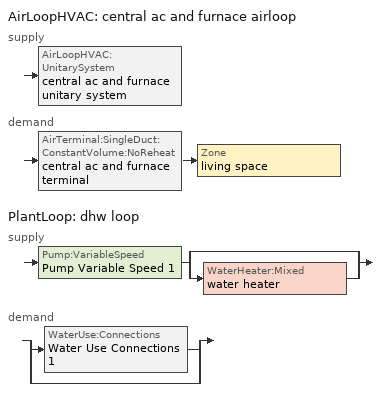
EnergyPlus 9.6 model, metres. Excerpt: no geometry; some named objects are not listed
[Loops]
AirLoopHVAC 'central ac and furnace airloop'
 supply: AirLoopHVAC:UnitarySystem 'central ac and furnace unitary system'
 demand: AirTerminal:SingleDuct:ConstantVolume:NoReheat 'central ac and furnace terminal' > Zone 'living space'
PlantLoop 'dhw loop'
 supply: Pump:VariableSpeed 'Pump Variable Speed 1' > split
  | bypass
  | WaterHeater:Mixed 'water heater'
 demand: split
  | WaterUse:Connections 'Water Use Connections 1'
  | bypass
[ZoneControl:Thermostat]
living space Thermostat: Zone or ZoneList=living space; Control Type Schedule=living space Thermostat Schedule; Control 1=living space temperature setpoint; Temperature Difference Between Cutout And Setpoint {deltaC}=0
[ThermostatSetpoint:DualSetpoint]
living space temperature setpoint: Heating Setpoint Temperature Schedule=heating setpoint; Cooling Setpoint Temperature Schedule=cooling setpoint
[AirTerminal:SingleDuct:ConstantVolume:NoReheat]
central ac and furnace terminal: Availability Schedule=Always On Discrete; Maximum Air Flow Rate {m3/s}=0.353489
[Zone equipment]
living space: central ac and furnace terminal
[AirLoopHVAC]
central ac and furnace airloop: Design Supply Air Flow Rate {m3/s}=0.353489; Design Return Air Flow Fraction of Supply Air Flow=1
[Sizing:System]
central ac and furnace airloop: Type of Load to Size On=Sensible; Design Outdoor Air Flow Rate {m3/s}=Autosize; Central Heating Maximum System Air Flow Ratio=0.3; Preheat Design Temperature {C}=7; Preheat Design Humidity Ratio {kgWater/kgDryAir}=0.008; Precool Design Temperature {C}=12.8; Precool Design Humidity Ratio {kgWater/kgDryAir}=0.008; Central Cooling Design Supply Air Temperature {C}=12.8; Central Heating Design Supply Air Temperature {C}=16.7; Type of Zone Sum to Use=NonCoincident; 100% Outdoor Air in Cooling=Yes; 100% Outdoor Air in Heating=Yes; Central Cooling Design Supply Air Humidity Ratio {kgWater/kgDryAir}=0.0085; Central Heating Design Supply Air Humidity Ratio {kgWater/kgDryAir}=0.008; Cooling Supply Air Flow Rate Method=DesignDay; Cooling Supply Air Flow Rate {m3/s}=0; Cooling Supply Air Flow Rate Per Floor Area {m3/s-m2}=0.00996765; Cooling Fraction of Autosized Cooling Supply Air Flow Rate=1; Cooling Supply Air Flow Rate Per Unit Cooling Capacity {m3/s-W}=3.94755e-05; Heating Supply Air Flow Rate Method=DesignDay; Heating Supply Air Flow Rate {m3/s}=0; Heating Supply Air Flow Rate Per Floor Area {m3/s-m2}=0.00996765; Heating Fraction of Autosized Heating Supply Air Flow Rate=1; Heating Fraction of Autosized Cooling Supply Air Flow Rate=1; Heating Supply Air Flow Rate Per Unit Heating Capacity {m3/s-W}=3.15882e-05; System Outdoor Air Method=ZoneSum; Zone Maximum Outdoor Air Fraction=1; Cooling Design Capacity Method=CoolingDesignCapacity; Cooling Design Capacity {W}=Autosize; Cooling Design Capacity Per Floor Area {W/m2}=234.7; Fraction of Autosized Cooling Design Capacity=1; Heating Design Capacity Method=HeatingDesignCapacity; Heating Design Capacity {W}=Autosize; Heating Design Capacity Per Floor Area {W/m2}=157; Fraction of Autosized Heating Design Capacity=1; Central Cooling Capacity Control Method=OnOff; Occupant Diversity=Autosize
[AvailabilityManager:Scheduled]
central ac and furnace airloop Availability Manager: Schedule=Always On Discrete
[AirLoopHVAC:UnitarySystem]
central ac and furnace unitary system: Control Type=Load; Controlling Zone or Thermostat Location=living space; Dehumidification Control Type=None; Availability Schedule=Always On Discrete; Supply Fan=central ac and furnace supply fan; Fan Placement=BlowThrough; Supply Air Fan Operating Mode Schedule=Always Off Discrete; Heating Coil=central ac and furnace htg coil; DX Heating Coil Sizing Ratio=1; Cooling Coil=central ac and furnace clg coil; Use DOAS DX Cooling Coil=No; Minimum Supply Air Temperature {C}=2; Latent Load Control=SensibleOnlyLoadControl; Cooling Supply Air Flow Rate Method=SupplyAirFlowRate; Cooling Supply Air Flow Rate {m3/s}=0.353489; Heating Supply Air Flow Rate Method=SupplyAirFlowRate; Heating Supply Air Flow Rate {m3/s}=0.329891; No Load Supply Air Flow Rate {m3/s}=0; Maximum Supply Air Temperature {C}=48.8889; Maximum Outdoor Dry-Bulb Temperature for Supplemental Heater Operation {C}=21; Maximum Cycling Rate {cycles/hr}=2.5; Heat Pump Time Constant {s}=60; Fraction of On-Cycle Power Use=0.01; Heat Pump Fan Delay Time {s}=60; Ancillary On-Cycle Electric Power {W}=0; Ancillary Off-Cycle Electric Power {W}=0
[Fan:SystemModel]
central ac and furnace supply fan: Availability Schedule=Always On Discrete; Design Maximum Air Flow Rate {m3/s}=0.353489; Speed Control Method=Discrete; Electric Power Minimum Flow Rate Fraction=0.2; Design Pressure Rise {Pa}=500; Motor Efficiency=1; Motor In Air Stream Fraction=1; Design Electric Power Consumption {W}=Autosize; Design Power Sizing Method=PowerPerFlow; Electric Power Per Unit Flow Rate {W/(m3/s)}=1228.95; Electric Power Per Unit Flow Rate Per Unit Pressure {W/((m3/s)-Pa)}=1.66667; Fan Total Efficiency=0.7; Motor Loss Radiative Fraction=0; Number of Speeds=2; Speed Flow Fraction 1=0.93324; Speed Electric Power Fraction 1=0.93324; Speed Flow Fraction 2=1; Speed Electric Power Fraction 2=1
[Coil:Heating:Fuel]
central ac and furnace htg coil: Availability Schedule=Always On Discrete; Fuel Type=NaturalGas; Burner Efficiency=0.92; Nominal Capacity {W}=12377; Parasitic Electric Load {W}=0; Parasitic Fuel Load {W}=0
[Coil:Cooling:DX:SingleSpeed]
central ac and furnace clg coil: Availability Schedule=Always On Discrete; Gross Rated Total Cooling Capacity {W}=7033.71; Gross Rated Sensible Heat Ratio=0.740612; Gross Rated Cooling COP {W/W}=4.03878; Rated Air Flow Rate {m3/s}=0.372083; Rated Evaporator Fan Power Per Volume Flow Rate {W/(m3/s)}=773.3; Total Cooling Capacity Function of Temperature Curve=Cool-CAP-fT1; Total Cooling Capacity Function of Flow Fraction Curve=Cool-CAP-fFF1; Energy Input Ratio Function of Temperature Curve=Cool-EIR-fT1; Energy Input Ratio Function of Flow Fraction Curve=Cool-EIR-fFF1; Part Load Fraction Correlation Curve=Cool-PLF-fPLR1; Minimum Outdoor Dry-Bulb Temperature for Compressor Operation {C}=-25; Nominal Time for Condensate Removal to Begin {s}=1000; Ratio of Initial Moisture Evaporation Rate and Steady State Latent Capacity=1.5; Maximum Cycling Rate {cycles/hr}=3; Latent Capacity Time Constant {s}=45; Condenser Type=AirCooled; Evaporative Condenser Effectiveness=0; Evaporative Condenser Air Flow Rate {m3/s}=Autosize; Evaporative Condenser Pump Rated Power Consumption {W}=Autosize; Crankcase Heater Capacity {W}=50; Maximum Outdoor Dry-Bulb Temperature for Crankcase Heater Operation {C}=10; Basin Heater Capacity {W/K}=0; Basin Heater Setpoint Temperature {C}=10
[PlantLoop]
dhw loop: Fluid Type=Water; Plant Equipment Operation Scheme=dhw loop Operation Schemes; Maximum Loop Temperature {C}=100; Minimum Loop Temperature {C}=0; Maximum Loop Flow Rate {m3/s}=0.01; Minimum Loop Flow Rate {m3/s}=0; Plant Loop Volume {m3}=0.003; Load Distribution Scheme=Optimal; Plant Loop Demand Calculation Scheme=SingleSetpoint
[Sizing:Plant]
dhw loop: Loop Type=Heating; Design Loop Exit Temperature {C}=52.6667; Loop Design Temperature Difference {deltaC}=5.55556; Sizing Option=NonCoincident; Zone Timesteps in Averaging Window=1; Coincident Sizing Factor Mode=None
[Pump:VariableSpeed]
Pump Variable Speed 1: Design Maximum Flow Rate {m3/s}=0.01; Design Pump Head {Pa}=1; Design Power Consumption {W}=0; Motor Efficiency=1; Fraction of Motor Inefficiencies to Fluid Stream=0; Coefficient 1 of the Part Load Performance Curve=0; Coefficient 2 of the Part Load Performance Curve=1; Coefficient 3 of the Part Load Performance Curve=0; Coefficient 4 of the Part Load Performance Curve=0; Design Minimum Flow Rate {m3/s}=0; Pump Control Type=Intermittent; Skin Loss Radiative Fraction=0.5; Design Power Sizing Method=PowerPerFlowPerPressure; Design Electric Power per Unit Flow Rate {W/(m3/s)}=348701.1; Design Shaft Power per Unit Flow Rate per Unit Head {W/((m3/s)-Pa)}=1.28205; Design Minimum Flow Rate Fraction=0
[WaterHeater:Mixed]
water heater: Tank Volume {m3}=0.136275; Setpoint Temperature Schedule=WH Setpoint Temp; Deadband Temperature Difference {deltaC}=2; Maximum Temperature Limit {C}=99; Heater Control Type=Cycle; Heater Maximum Capacity {W}=5500.06; Heater Minimum Capacity {W}=0; Heater Ignition Minimum Flow Rate {m3/s}=0; Heater Ignition Delay {s}=0; Heater Fuel Type=Electricity; Heater Thermal Efficiency=1; Off Cycle Parasitic Fuel Consumption Rate {W}=0; Off Cycle Parasitic Fuel Type=Electricity; Off Cycle Parasitic Heat Fraction to Tank=0; On Cycle Parasitic Fuel Consumption Rate {W}=0; On Cycle Parasitic Fuel Type=Electricity; On Cycle Parasitic Heat Fraction to Tank=0; Ambient Temperature Indicator=Zone; Ambient Temperature Zone=living space; Off Cycle Loss Coefficient to Ambient Temperature {W/K}=0.704228; Off Cycle Loss Fraction to Zone=1; On Cycle Loss Coefficient to Ambient Temperature {W/K}=0.704228; On Cycle Loss Fraction to Zone=1; Use Side Effectiveness=1; Source Side Effectiveness=1; Use Side Design Flow Rate {m3/s}=Autosize; Source Side Design Flow Rate {m3/s}=Autosize; Indirect Water Heating Recovery Time {hr}=1.5; Source Side Flow Control Mode=IndirectHeatPrimarySetpoint
[WaterHeater:Sizing]
water heater: Design Mode=PeakDraw; Time Storage Can Meet Peak Draw {hr}=0.538503; Time for Tank Recovery {hr}=0; Nominal Tank Volume for Autosizing Plant Connections {m3}=1
[SetpointManager:Scheduled]
Setpoint Manager Scheduled 1: Control Variable=Temperature; Schedule=dhw temp
[WaterUse:Connections]
Water Use Connections 1: Drain Water Heat Exchanger Type=None; Drain Water Heat Exchanger Destination=Plant; Water Use Equipment Name 1=dhw fixtures; Water Use Equipment Name 2=dhw distribution waste; Water Use Equipment Name 3=clothes washer; Water Use Equipment Name 4=dishwasher
[WaterUse:Equipment]
Name | Peak Flow Rate {m3/s} | Flow Rate Fraction Schedule | Target Temperature Schedule
dhw fixtures | 4.0719e-06 | dhw fixtures | mixed water temperature schedule
dhw distribution waste | 9.34376e-07 | dhw fixtures | mixed water temperature schedule
clothes washer | 3.42653e-07 | clothes washer
dishwasher | 3.5038e-07 | dishwasher
[PlantEquipmentOperationSchemes]
dhw loop Operation Schemes: Control Scheme Object Type 1=PlantEquipmentOperation:HeatingLoad; Control Scheme Name 1=dhw loop Heating Operation Scheme; Control Scheme Schedule Name 1=Always On Discrete
[PlantEquipmentOperation:HeatingLoad]
dhw loop Heating Operation Scheme: Load Range Lower Limit 1 {W}=0; Load Range Upper Limit 1 {W}=1000000000; Range Equipment List Name 1=dhw loop Heating Equipment List
[PlantEquipmentList]
dhw loop Heating Equipment List: WaterHeater:Mixed, water heater
[EnergyManagementSystem:GlobalVariable]
central_ac_and_furnace_airloop_0_DZ_T
central_ac_and_furnace_airloop_0_DZ_W
central_ac_and_furnace_airloop_0_RetCondToDZ
central_ac_and_furnace_airloop_0_RetCondToRP
central_ac_and_furnace_airloop_0_RetLatLkToRP
central_ac_and_furnace_airloop_0_RetSensLkToRP
central_ac_and_furnace_airloop_0_SupCondToDZ
central_ac_and_furnace_airloop_0_SupCondToLv
central_ac_and_furnace_airloop_0_SupLatLkToDZ
central_ac_and_furnace_airloop_0_SupLatLkToLv
central_ac_and_furnace_airloop_0_SupSensLkToDZ
central_ac_and_furnace_airloop_0_SupSensLkToLv
central_ac_and_furnace_airloop_0_ZoneMixDZToLv
central_ac_and_furnace_airloop_0_ZoneMixLvToDZ
central_ac_and_furnace_airloop_AH_MFR
central_ac_and_furnace_airloop_AH_Tout
central_ac_and_furnace_airloop_AH_VFR
central_ac_and_furnace_airloop_AH_Wout
central_ac_and_furnace_airloop_Fan_RTF
central_ac_and_furnace_airloop_RA_T
central_ac_and_furnace_airloop_Ra_W
[EnergyManagementSystem:InternalVariable]
central_ac_and_furnace_airloop_max_sup_fan_mfr: Internal Data Index Key=central ac and furnace supply fan; Internal Data Type=Fan Maximum Mass Flow Rate
[EnergyManagementSystem:Sensor]
Name | Output:Variable or Output:Meter Index Key | Output:Variable or Output:Meter
airflow_tin_s; central_ac_and_furnace_unitary_system_IQ_tin_s | living space | Zone Mean Air Temperature
airflow_tt_s; central_ac_and_furnace_unitary_system_IQ_tt_s | living space | Zone Outdoor Air Drybulb Temperature
airflow_win_s | living space | Zone Air Humidity Ratio
central_ac_and_furnace_airloop_AH_MFR_s | Node 5 | System Node Mass Flow Rate
central_ac_and_furnace_airloop_AH_Tout_s | Node 5 | System Node Temperature
central_ac_and_furnace_airloop_AH_VFR_s | Node 5 | System Node Current Density Volume Flow Rate
central_ac_and_furnace_airloop_AH_Wout_s | Node 5 | System Node Humidity Ratio
central_ac_and_furnace_airloop_Fan_RTF_s | central ac and furnace supply fan | Fan Runtime Fraction Speed 1
central_ac_and_furnace_airloop_Fan_RTF_s_1 | central ac and furnace supply fan | Fan Runtime Fraction Speed 2
central_ac_and_furnace_airloop_RA_T_s | Node 8 | System Node Temperature
central_ac_and_furnace_airloop_Ra_W_s | Node 8 | System Node Humidity Ratio
central_ac_and_furnace_clg_coil_s | central ac and furnace clg coil | Cooling Coil Electricity Energy
central_ac_and_furnace_htg_coil_s | central ac and furnace htg coil | Heating Coil NaturalGas Energy
central_ac_and_furnace_supply_fan_s; central_ac_and_furnace_supply_fan_s_1 | central ac and furnace supply fan | Fan Electricity Energy
clg_load_liv |  | Cooling:EnergyTransfer:Zone:LIVING SPACE
clg_load_tot |  | Cooling:EnergyTransfer
clg_sp_s | cooling setpoint | Schedule Value
cool_season | cooling season schedule | Schedule Value
dhw_loss | water heater | Water Heater Heat Loss Energy
dhw_rtf | water heater | Water Heater Runtime Fraction
ducts_conv | central_ac_and_furnace_airloop_0_RetCondToRP equip | Other Equipment Convective Heating Energy
ducts_conv_1 | central_ac_and_furnace_airloop_0_RetLatLkToRP equip | Other Equipment Convective Heating Energy
ducts_conv_2 | central_ac_and_furnace_airloop_0_RetSensLkToRP equip | Other Equipment Convective Heating Energy
ducts_conv_3 | central_ac_and_furnace_airloop_0_SupCondToLv equip | Other Equipment Convective Heating Energy
ducts_conv_4 | central_ac_and_furnace_airloop_0_SupLatLkToLv equip | Other Equipment Convective Heating Energy
ducts_conv_5 | central_ac_and_furnace_airloop_0_SupSensLkToLv equip | Other Equipment Convective Heating Energy
ducts_rad | central_ac_and_furnace_airloop_0_RetCondToRP equip | Other Equipment Radiant Heating Energy
ducts_rad_1 | central_ac_and_furnace_airloop_0_RetLatLkToRP equip | Other Equipment Radiant Heating Energy
ducts_rad_2 | central_ac_and_furnace_airloop_0_RetSensLkToRP equip | Other Equipment Radiant Heating Energy
ducts_rad_3 | central_ac_and_furnace_airloop_0_SupCondToLv equip | Other Equipment Radiant Heating Energy
ducts_rad_4 | central_ac_and_furnace_airloop_0_SupLatLkToLv equip | Other Equipment Radiant Heating Energy
ducts_rad_5 | central_ac_and_furnace_airloop_0_SupSensLkToLv equip | Other Equipment Radiant Heating Energy
duct_mix_gain | living space | Zone Mixing Sensible Heat Gain Energy
duct_mix_loss | living space | Zone Mixing Sensible Heat Loss Energy
fixedwindow_shading_coefficient | trans schedule winter=0.85 summer=0.7 | Schedule Value
htg_load_liv |  | Heating:EnergyTransfer:Zone:LIVING SPACE
htg_load_tot |  | Heating:EnergyTransfer
htg_sp_s | heating setpoint | Schedule Value
ig_ee_conv | clothes dryer | Electric Equipment Convective Heating Energy
ig_ee_conv_1 | clothes washer | Electric Equipment Convective Heating Energy
ig_ee_conv_2 | cooking range | Electric Equipment Convective Heating Energy
ig_ee_conv_3 | dishwasher | Electric Equipment Convective Heating Energy
ig_ee_conv_4 | fridge | Electric Equipment Convective Heating Energy
ig_ee_conv_5 | misc plug loads | Electric Equipment Convective Heating Energy
ig_ee_conv_6 | misc tv | Electric Equipment Convective Heating Energy
ig_ee_conv_7 | whole house fan | Electric Equipment Convective Heating Energy
ig_ee_rad | clothes dryer | Electric Equipment Radiant Heating Energy
ig_ee_rad_1 | clothes washer | Electric Equipment Radiant Heating Energy
ig_ee_rad_2 | cooking range | Electric Equipment Radiant Heating Energy
ig_ee_rad_3 | dishwasher | Electric Equipment Radiant Heating Energy
ig_ee_rad_4 | fridge | Electric Equipment Radiant Heating Energy
ig_ee_rad_5 | misc plug loads | Electric Equipment Radiant Heating Energy
ig_ee_rad_6 | misc tv | Electric Equipment Radiant Heating Energy
ig_ee_rad_7 | whole house fan | Electric Equipment Radiant Heating Energy
ig_lgt_conv | interior lighting | Lights Convective Heating Energy
ig_lgt_rad | interior lighting | Lights Radiant Heating Energy
ig_lgt_vis | interior lighting | Lights Visible Radiation Heating Energy
ig_oe_conv | water heater EC adjustment | Other Equipment Convective Heating Energy
ig_oe_conv_1 | water latent | Other Equipment Convective Heating Energy
ig_oe_conv_2 | water sensible | Other Equipment Convective Heating Energy
ig_oe_rad | water heater EC adjustment | Other Equipment Radiant Heating Energy
ig_oe_rad_1 | water latent | Other Equipment Radiant Heating Energy
ig_oe_rad_2 | water sensible | Other Equipment Radiant Heating Energy
ig_ppl_conv | occupants | People Convective Heating Energy
ig_ppl_rad | occupants | People Radiant Heating Energy
im_conv | furniture mass living space 1 above grade | Surface Inside Face Convection Heat Gain Energy
im_conv_1 | furniture mass living space 1 below grade | Surface Inside Face Convection Heat Gain Energy
im_conv_2 | partition wall mass above grade | Surface Inside Face Convection Heat Gain Energy
im_conv_3 | partition wall mass below grade | Surface Inside Face Convection Heat Gain Energy
im_ig | furniture mass living space 1 above grade | Surface Inside Face Internal Gains Radiation Heat Gain Energy
im_ig_1 | furniture mass living space 1 below grade | Surface Inside Face Internal Gains Radiation Heat Gain Energy
im_ig_2 | partition wall mass above grade | Surface Inside Face Internal Gains Radiation Heat Gain Energy
im_ig_3 | partition wall mass below grade | Surface Inside Face Internal Gains Radiation Heat Gain Energy
im_lgt | furniture mass living space 1 above grade | Surface Inside Face Lights Radiation Heat Gain Energy
im_lgt_1 | furniture mass living space 1 below grade | Surface Inside Face Lights Radiation Heat Gain Energy
im_lgt_2 | partition wall mass above grade | Surface Inside Face Lights Radiation Heat Gain Energy
im_lgt_3 | partition wall mass below grade | Surface Inside Face Lights Radiation Heat Gain Energy
im_sol | furniture mass living space 1 above grade | Surface Inside Face Solar Radiation Heat Gain Energy
im_sol_1 | furniture mass living space 1 below grade | Surface Inside Face Solar Radiation Heat Gain Energy
im_sol_2 | partition wall mass above grade | Surface Inside Face Solar Radiation Heat Gain Energy
im_sol_3 | partition wall mass below grade | Surface Inside Face Solar Radiation Heat Gain Energy
im_surf | furniture mass living space 1 above grade | Surface Inside Face Net Surface Thermal Radiation Heat Gain Energy
im_surf_1 | furniture mass living space 1 below grade | Surface Inside Face Net Surface Thermal Radiation Heat Gain Energy
im_surf_2 | partition wall mass above grade | Surface Inside Face Net Surface Thermal Radiation Heat Gain Energy
im_surf_3 | partition wall mass below grade | Surface Inside Face Net Surface Thermal Radiation Heat Gain Energy
infil_gain | infil flow | Infiltration Sensible Heat Gain Energy
infil_loss | infil flow | Infiltration Sensible Heat Loss Energy
mv_conv | mech vent house fan | Electric Equipment Convective Heating Energy
mv_conv_1 | mech vent house fan cfis | Electric Equipment Convective Heating Energy
mv_conv_2 | mech vent house fan latent load equip | Other Equipment Convective Heating Energy
mv_conv_3 | mech vent house fan sensible load equip | Other Equipment Convective Heating Energy
mv_rad | mech vent house fan | Electric Equipment Radiant Heating Energy
mv_rad_1 | mech vent house fan cfis | Electric Equipment Radiant Heating Energy
mv_rad_2 | mech vent house fan latent load equip | Other Equipment Radiant Heating Energy
mv_rad_3 | mech vent house fan sensible load equip | Other Equipment Radiant Heating Energy
natural_vent_avail_s | natural vent avail schedule | Schedule Value
natural_vent_gain | natural vent flow | Infiltration Sensible Heat Gain Energy
natural_vent_loss | natural vent flow | Infiltration Sensible Heat Loss Energy
out_pb_s |  | Site Outdoor Air Barometric Pressure
out_wt_s |  | Site Outdoor Air Humidity Ratio
site_vw_s |  | Site Wind Speed
ss_back_out | Window1 | Surface Window Shortwave from Zone Back Out Window Heat Transfer Rate
ss_back_out_1 | Window2 | Surface Window Shortwave from Zone Back Out Window Heat Transfer Rate
ss_back_out_2 | Window3 | Surface Window Shortwave from Zone Back Out Window Heat Transfer Rate
ss_back_out_3 | Window4 | Surface Window Shortwave from Zone Back Out Window Heat Transfer Rate
ss_conv | Door1 | Surface Inside Face Convection Heat Gain Energy
ss_conv_1 | Window1 | Surface Inside Face Convection Heat Gain Energy
ss_conv_2 | Window2 | Surface Inside Face Convection Heat Gain Energy
ss_conv_3 | Window3 | Surface Inside Face Convection Heat Gain Energy
ss_conv_4 | Window4 | Surface Inside Face Convection Heat Gain Energy
ss_ig | Door1 | Surface Inside Face Internal Gains Radiation Heat Gain Energy
ss_ig_1 | Window1 | Surface Inside Face Internal Gains Radiation Heat Gain Energy
ss_ig_2 | Window2 | Surface Inside Face Internal Gains Radiation Heat Gain Energy
ss_ig_3 | Window3 | Surface Inside Face Internal Gains Radiation Heat Gain Energy
ss_ig_4 | Window4 | Surface Inside Face Internal Gains Radiation Heat Gain Energy
ss_lgt | Door1 | Surface Inside Face Lights Radiation Heat Gain Energy
ss_sol | Door1 | Surface Inside Face Solar Radiation Heat Gain Energy
ss_sol_abs | Window1 | Surface Window Total Glazing Layers Absorbed Solar Radiation Energy
ss_sol_abs_1 | Window2 | Surface Window Total Glazing Layers Absorbed Solar Radiation Energy
ss_sol_abs_2 | Window3 | Surface Window Total Glazing Layers Absorbed Solar Radiation Energy
ss_sol_abs_3 | Window4 | Surface Window Total Glazing Layers Absorbed Solar Radiation Energy
ss_surf | Door1 | Surface Inside Face Net Surface Thermal Radiation Heat Gain Energy
ss_surf_1 | Window1 | Surface Inside Face Net Surface Thermal Radiation Heat Gain Energy
ss_surf_2 | Window2 | Surface Inside Face Net Surface Thermal Radiation Heat Gain Energy
ss_surf_3 | Window3 | Surface Inside Face Net Surface Thermal Radiation Heat Gain Energy
ss_surf_4 | Window4 | Surface Inside Face Net Surface Thermal Radiation Heat Gain Energy
ss_sw_abs | Window1 | Surface Window Total Glazing Layers Absorbed Shortwave Radiation Rate
ss_sw_abs_1 | Window2 | Surface Window Total Glazing Layers Absorbed Shortwave Radiation Rate
ss_sw_abs_2 | Window3 | Surface Window Total Glazing Layers Absorbed Shortwave Radiation Rate
ss_sw_abs_3 | Window4 | Surface Window Total Glazing Layers Absorbed Shortwave Radiation Rate
ss_trans_in | Window1 | Surface Window Transmitted Solar Radiation Energy
ss_trans_in_1 | Window2 | Surface Window Transmitted Solar Radiation Energy
ss_trans_in_2 | Window3 | Surface Window Transmitted Solar Radiation Energy
ss_trans_in_3 | Window4 | Surface Window Transmitted Solar Radiation Energy
ss_trans_out | Window1 | Surface Inside Face Initial Transmitted Diffuse Transmitted Out Window Solar Radiation Rate
ss_trans_out_1 | Window2 | Surface Inside Face Initial Transmitted Diffuse Transmitted Out Window Solar Radiation Rate
ss_trans_out_2 | Window3 | Surface Inside Face Initial Transmitted Diffuse Transmitted Out Window Solar Radiation Rate
ss_trans_out_3 | Window4 | Surface Inside Face Initial Transmitted Diffuse Transmitted Out Window Solar Radiation Rate
s_conv | FoundationWall1 | Surface Inside Face Convection Heat Gain Energy
s_conv_1 | FrameFloor1 | Surface Inside Face Convection Heat Gain Energy
s_conv_10 | Wall1:180 | Surface Inside Face Convection Heat Gain Energy
s_conv_11 | Wall1:270 | Surface Inside Face Convection Heat Gain Energy
s_conv_12 | Wall1:90 | Surface Inside Face Convection Heat Gain Energy
s_conv_2 | inferred conditioned ceiling | Surface Inside Face Convection Heat Gain Energy
s_conv_3 | inferred conditioned floor | Surface Inside Face Convection Heat Gain Energy
s_conv_4 | RimJoist1:0 | Surface Inside Face Convection Heat Gain Energy
s_conv_5 | RimJoist1:180 | Surface Inside Face Convection Heat Gain Energy
s_conv_6 | RimJoist1:270 | Surface Inside Face Convection Heat Gain Energy
s_conv_7 | RimJoist1:90 | Surface Inside Face Convection Heat Gain Energy
s_conv_8 | Slab1 | Surface Inside Face Convection Heat Gain Energy
s_conv_9 | Wall1:0 | Surface Inside Face Convection Heat Gain Energy
s_ig | FoundationWall1 | Surface Inside Face Internal Gains Radiation Heat Gain Energy
s_ig_1 | FrameFloor1 | Surface Inside Face Internal Gains Radiation Heat Gain Energy
s_ig_10 | Wall1:180 | Surface Inside Face Internal Gains Radiation Heat Gain Energy
s_ig_11 | Wall1:270 | Surface Inside Face Internal Gains Radiation Heat Gain Energy
s_ig_12 | Wall1:90 | Surface Inside Face Internal Gains Radiation Heat Gain Energy
s_ig_2 | inferred conditioned ceiling | Surface Inside Face Internal Gains Radiation Heat Gain Energy
s_ig_3 | inferred conditioned floor | Surface Inside Face Internal Gains Radiation Heat Gain Energy
s_ig_4 | RimJoist1:0 | Surface Inside Face Internal Gains Radiation Heat Gain Energy
s_ig_5 | RimJoist1:180 | Surface Inside Face Internal Gains Radiation Heat Gain Energy
s_ig_6 | RimJoist1:270 | Surface Inside Face Internal Gains Radiation Heat Gain Energy
s_ig_7 | RimJoist1:90 | Surface Inside Face Internal Gains Radiation Heat Gain Energy
s_ig_8 | Slab1 | Surface Inside Face Internal Gains Radiation Heat Gain Energy
s_ig_9 | Wall1:0 | Surface Inside Face Internal Gains Radiation Heat Gain Energy
s_lgt | FoundationWall1 | Surface Inside Face Lights Radiation Heat Gain Energy
s_lgt_1 | FrameFloor1 | Surface Inside Face Lights Radiation Heat Gain Energy
s_lgt_10 | Wall1:180 | Surface Inside Face Lights Radiation Heat Gain Energy
s_lgt_11 | Wall1:270 | Surface Inside Face Lights Radiation Heat Gain Energy
s_lgt_12 | Wall1:90 | Surface Inside Face Lights Radiation Heat Gain Energy
s_lgt_2 | inferred conditioned ceiling | Surface Inside Face Lights Radiation Heat Gain Energy
s_lgt_3 | inferred conditioned floor | Surface Inside Face Lights Radiation Heat Gain Energy
s_lgt_4 | RimJoist1:0 | Surface Inside Face Lights Radiation Heat Gain Energy
s_lgt_5 | RimJoist1:180 | Surface Inside Face Lights Radiation Heat Gain Energy
s_lgt_6 | RimJoist1:270 | Surface Inside Face Lights Radiation Heat Gain Energy
s_lgt_7 | RimJoist1:90 | Surface Inside Face Lights Radiation Heat Gain Energy
s_lgt_8 | Slab1 | Surface Inside Face Lights Radiation Heat Gain Energy
s_lgt_9 | Wall1:0 | Surface Inside Face Lights Radiation Heat Gain Energy
s_sol | FoundationWall1 | Surface Inside Face Solar Radiation Heat Gain Energy
s_sol_1 | FrameFloor1 | Surface Inside Face Solar Radiation Heat Gain Energy
s_sol_10 | Wall1:180 | Surface Inside Face Solar Radiation Heat Gain Energy
s_sol_11 | Wall1:270 | Surface Inside Face Solar Radiation Heat Gain Energy
s_sol_12 | Wall1:90 | Surface Inside Face Solar Radiation Heat Gain Energy
s_sol_2 | inferred conditioned ceiling | Surface Inside Face Solar Radiation Heat Gain Energy
s_sol_3 | inferred conditioned floor | Surface Inside Face Solar Radiation Heat Gain Energy
s_sol_4 | RimJoist1:0 | Surface Inside Face Solar Radiation Heat Gain Energy
s_sol_5 | RimJoist1:180 | Surface Inside Face Solar Radiation Heat Gain Energy
s_sol_6 | RimJoist1:270 | Surface Inside Face Solar Radiation Heat Gain Energy
s_sol_7 | RimJoist1:90 | Surface Inside Face Solar Radiation Heat Gain Energy
s_sol_8 | Slab1 | Surface Inside Face Solar Radiation Heat Gain Energy
s_sol_9 | Wall1:0 | Surface Inside Face Solar Radiation Heat Gain Energy
s_surf | FoundationWall1 | Surface Inside Face Net Surface Thermal Radiation Heat Gain Energy
s_surf_1 | FrameFloor1 | Surface Inside Face Net Surface Thermal Radiation Heat Gain Energy
s_surf_10 | Wall1:180 | Surface Inside Face Net Surface Thermal Radiation Heat Gain Energy
s_surf_11 | Wall1:270 | Surface Inside Face Net Surface Thermal Radiation Heat Gain Energy
s_surf_12 | Wall1:90 | Surface Inside Face Net Surface Thermal Radiation Heat Gain Energy
s_surf_2 | inferred conditioned ceiling | Surface Inside Face Net Surface Thermal Radiation Heat Gain Energy
s_surf_3 | inferred conditioned floor | Surface Inside Face Net Surface Thermal Radiation Heat Gain Energy
s_surf_4 | RimJoist1:0 | Surface Inside Face Net Surface Thermal Radiation Heat Gain Energy
s_surf_5 | RimJoist1:180 | Surface Inside Face Net Surface Thermal Radiation Heat Gain Energy
s_surf_6 | RimJoist1:270 | Surface Inside Face Net Surface Thermal Radiation Heat Gain Energy
s_surf_7 | RimJoist1:90 | Surface Inside Face Net Surface Thermal Radiation Heat Gain Energy
s_surf_8 | Slab1 | Surface Inside Face Net Surface Thermal Radiation Heat Gain Energy
s_surf_9 | Wall1:0 | Surface Inside Face Net Surface Thermal Radiation Heat Gain Energy
water_heater_EC_adjustment_energy_consumption | water heater EC adjustment | Other Equipment Electricity Energy
water_heater_energy | water heater | Water Heater Electricity Rate
water_heater_off_cycle_parasitic | water heater | Water Heater Off Cycle Parasitic Electricity Rate
water_heater_on_cycle_parasitic | water heater | Water Heater On Cycle Parasitic Electricity Rate
whole_house_fan_gain | whole house fan flow | Infiltration Sensible Heat Gain Energy
whole_house_fan_loss | whole house fan flow | Infiltration Sensible Heat Loss Energy
[EnergyManagementSystem:Actuator]
Name | Actuated Component Unique | Actuated Component Type | Actuated Component Control Type
central_ac_and_furnace_airloop_0_RetCondToDZ_equip_act | central_ac_and_furnace_airloop_0_RetCondToDZ equip | OtherEquipment | Power Level
central_ac_and_furnace_airloop_0_RetCondToRP_equip_act | central_ac_and_furnace_airloop_0_RetCondToRP equip | OtherEquipment | Power Level
central_ac_and_furnace_airloop_0_RetLatLkToRP_equip_act | central_ac_and_furnace_airloop_0_RetLatLkToRP equip | OtherEquipment | Power Level
central_ac_and_furnace_airloop_0_RetSensLkToRP_equip_act | central_ac_and_furnace_airloop_0_RetSensLkToRP equip | OtherEquipment | Power Level
central_ac_and_furnace_airloop_0_SupCondToDZ_equip_act | central_ac_and_furnace_airloop_0_SupCondToDZ equip | OtherEquipment | Power Level
central_ac_and_furnace_airloop_0_SupCondToLv_equip_act | central_ac_and_furnace_airloop_0_SupCondToLv equip | OtherEquipment | Power Level
central_ac_and_furnace_airloop_0_SupLatLkToDZ_equip_act | central_ac_and_furnace_airloop_0_SupLatLkToDZ equip | OtherEquipment | Power Level
central_ac_and_furnace_airloop_0_SupLatLkToLv_equip_act | central_ac_and_furnace_airloop_0_SupLatLkToLv equip | OtherEquipment | Power Level
central_ac_and_furnace_airloop_0_SupSensLkToDZ_equip_act | central_ac_and_furnace_airloop_0_SupSensLkToDZ equip | OtherEquipment | Power Level
central_ac_and_furnace_airloop_0_SupSensLkToLv_equip_act | central_ac_and_furnace_airloop_0_SupSensLkToLv equip | OtherEquipment | Power Level
central_ac_and_furnace_airloop_0_ZoneMixDZToLv_mix_act | central_ac_and_furnace_airloop_0_ZoneMixDZToLv mix | ZoneMixing | Air Exchange Flow Rate
central_ac_and_furnace_airloop_0_ZoneMixLvToDZ_mix_act | central_ac_and_furnace_airloop_0_ZoneMixLvToDZ mix | ZoneMixing | Air Exchange Flow Rate
central_ac_and_furnace_unitary_system_IQ_cap_act_clg | Cool-CAP-fFF1 | Curve | Curve Result
central_ac_and_furnace_unitary_system_IQ_eir_pow_act_clg | Cool-EIR-fFF1 | Curve | Curve Result
fixedwindow0_actuator | Window1 | Surface | View Factor To Ground
fixedwindow1_actuator | Window2 | Surface | View Factor To Ground
fixedwindow2_actuator | Window3 | Surface | View Factor To Ground
fixedwindow3_actuator | Window4 | Surface | View Factor To Ground
infil_flow_act | infil flow | Zone Infiltration | Air Exchange Flow Rate
mech_vent_house_fan_cfis_act | mech vent house fan cfis | ElectricEquipment | Electricity Rate
mech_vent_house_fan_latent_load_equip_act | mech vent house fan latent load equip | OtherEquipment | Power Level
mech_vent_house_fan_sensible_load_equip_act | mech vent house fan sensible load equip | OtherEquipment | Power Level
natural_vent_flow_act | natural vent flow | Zone Infiltration | Air Exchange Flow Rate
water_heater_ec_adj_act | water heater EC adjustment | OtherEquipment | Power Level
whole_house_fan_act | whole house fan | ElectricEquipment | Electricity Rate
whole_house_fan_flow_act | whole house fan flow | Zone Infiltration | Air Exchange Flow Rate
whole_house_fan_mix_act | whole house fan mix | ZoneMixing | Air Exchange Flow Rate
[EnergyManagementSystem:Program]
central_ac_and_furnace_airloop_0_duct_program: Set central_ac_and_furnace_airloop_AH_MFR = central_ac_and_furnace_airloop_AH_MFR_s; Set central_ac_and_furnace_airloop_Fan_RTF = 0; Set central_ac_and_furnace_airloop_Fan_RTF = central_ac_and_furnace_airloop_Fan_RTF + central_ac_and_furnace_airloop_Fan_RTF_s; Set central_ac_and_furnace_airloop_Fan_RTF = central_ac_and_furnace_airloop_Fan_RTF + central_ac_and_furnace_airloop_Fan_RTF_s_1; Set central_ac_and_furnace_airloop_AH_VFR = central_ac_and_furnace_airloop_AH_VFR_s; Set central_ac_and_furnace_airloop_AH_Tout = central_ac_and_furnace_airloop_AH_Tout_s; Set central_ac_and_furnace_airloop_AH_Wout = central_ac_and_furnace_airloop_AH_Wout_s; Set central_ac_and_furnace_airloop_RA_T = central_ac_and_furnace_airloop_RA_T_s; Set central_ac_and_furnace_airloop_Ra_W = central_ac_and_furnace_airloop_Ra_W_s; Set central_ac_and_furnace_airloop_0_DZ_T = central_ac_and_furnace_airloop_0_DZ_T_s; Set central_ac_and_furnace_airloop_0_DZ_W = central_ac_and_furnace_airloop_0_DZ_W_s; Run central_ac_and_furnace_airloop_0_duct_subroutine; Set central_ac_and_furnace_airloop_0_SupSensLkToLv_equip_act = central_ac_and_furnace_airloop_0_SupSensLkToLv; Set central_ac_and_furnace_airloop_0_SupLatLkToLv_equip_act = central_ac_and_furnace_airloop_0_SupLatLkToLv; Set central_ac_and_furnace_airloop_0_SupCondToLv_equip_act = central_ac_and_furnace_airloop_0_SupCondToLv; Set central_ac_and_furnace_airloop_0_RetSensLkToRP_equip_act = central_ac_and_furnace_airloop_0_RetSensLkToRP; Set central_ac_and_furnace_airloop_0_RetLatLkToRP_equip_act = central_ac_and_furnace_airloop_0_RetLatLkToRP; Set central_ac_and_furnace_airloop_0_RetCondToRP_equip_act = central_ac_and_furnace_airloop_0_RetCondToRP; Set central_ac_and_furnace_airloop_0_RetCondToDZ_equip_act = central_ac_and_furnace_airloop_0_RetCondToDZ; Set central_ac_and_furnace_airloop_0_SupCondToDZ_equip_act = central_ac_and_furnace_airloop_0_SupCondToDZ; Set central_ac_and_furnace_airloop_0_SupSensLkToDZ_equip_act = central_ac_and_furnace_airloop_0_SupSensLkToDZ; Set central_ac_and_furnace_airloop_0_SupLatLkToDZ_equip_act = central_ac_and_furnace_airloop_0_SupLatLkToDZ; Set central_ac_and_furnace_airloop_0_ZoneMixDZToLv_mix_act = central_ac_and_furnace_airloop_0_ZoneMixDZToLv; Set central_ac_and_furnace_airloop_0_ZoneMixLvToDZ_mix_act = central_ac_and_furnace_airloop_0_ZoneMixLvToDZ
central_ac_and_furnace_supply_fan_disaggregate_program: Set central_ac_and_furnace_supply_fan_clg = 0; If central_ac_and_furnace_clg_coil_s > 0; Set central_ac_and_furnace_supply_fan_clg = central_ac_and_furnace_supply_fan_s; EndIf
central_ac_and_furnace_supply_fan_disaggregate_program_1: Set central_ac_and_furnace_supply_fan_primary_htg = 0; If central_ac_and_furnace_htg_coil_s > 0; Set central_ac_and_furnace_supply_fan_primary_htg = central_ac_and_furnace_supply_fan_s_1; EndIf
fixedwindow_view_factor_to_ground_program: Set fixedwindow0_actuator = 0.5*fixedwindow_shading_coefficient; Set fixedwindow1_actuator = 0.5*fixedwindow_shading_coefficient; Set fixedwindow2_actuator = 0.5*fixedwindow_shading_coefficient; Set fixedwindow3_actuator = 0.5*fixedwindow_shading_coefficient
infil_program: Set p_m = 0.14; Set p_s = 0.22; Set s_m = 270; Set s_s = 370; Set z_m = 9.99744; Set z_s = 2.9718; Set f_t = (((s_m/z_m)^p_m)*((z_s/s_s)^p_s)); Set Tdiff = airflow_tin_s-airflow_tt_s; Set dT = @Abs Tdiff; Set c = 0.1356; Set Cs = 0.0573; Set Cw = 0.1446; Set n = 0.65; Set sft = (f_t*0.5); Set temp1 = ((c*Cw)*((sft*site_vw_s)^(2*n)))^2; Set Qinf = (((c*Cs*(dT^n))^2)+temp1)^0.5; Set Qinf = (@Max Qinf 0); Set mech_vent_house_fan_sensible_load_equip_act = 0.0; Set mech_vent_house_fan_latent_load_equip_act = 0.0; Set OASupInPb = out_pb_s; Set OASupInTemp = airflow_tt_s; Set OASupInW = out_wt_s; Set OASupRho = (@RhoAirFnPbTdbW OASupInPb OASupInTemp OASupInW); Set OASupCp = (@CpAirFnW OASupInW); Set OASupInEnth = (@HFnTdbW OASupInTemp OASupInW); Set ZoneTemp = airflow_tin_s; Set ZoneW = airflow_win_s; Set ZoneCp = (@CpAirFnW ZoneW); Set ZoneAirEnth = (@HFnTdbW ZoneTemp ZoneW); Set mech_vent_house_fan_cfis_act = 0.0; Set QWHV_cfis_oa = 0.0; Set Qrange = 0; Set Qbath = 0; Set Qdryer = 0; Set QWHV_sup = 0.0; Set QWHV_exh = 0.0; Set QWHV_bal_erv_hrv = 0.0; Set Qexhaust = Qrange + Qbath + Qdryer + QWHV_exh + QWHV_bal_erv_hrv; Set Qsupply = QWHV_sup + QWHV_bal_erv_hrv + QWHV_cfis_oa; Set Qfan = (@Max Qexhaust Qsupply); If Qfan > 0; Set Qavg = ((Qexhaust + Qsupply) / 2.0); If ((@Abs (Qexhaust - Qavg)) / Qavg) <= 0.1; Set phi = 1; Else; Set phi = (Qinf / (Qinf + Qfan)); EndIf; Set Qinf_adj = phi * Qinf; Else; Set Qinf_adj = Qinf; EndIf; Set infil_flow_act = Qinf_adj; Set Qload = Qfan; Set Effectiveness_Sens = 0.0; Set Effectiveness_Lat = 0.0; Set Fan_MFR = Qload * OASupRho; Set ZoneInEnth = OASupInEnth; Set ZoneInTemp = OASupInTemp; Set FanTotalToLv = Fan_MFR * (ZoneInEnth - ZoneAirEnth); Set FanSensToLv = Fan_MFR * ZoneCp * (ZoneInTemp - ZoneTemp); Set FanLatToLv = FanTotalToLv - FanSensToLv; Set mech_vent_house_fan_sensible_load_equip_act = mech_vent_house_fan_sensible_load_equip_act + FanSensToLv; Set mech_vent_house_fan_latent_load_equip_act = mech_vent_house_fan_latent_load_equip_act + FanLatToLv
[Schedule:Constant]
Name | Hourly Value
Always On Discrete | 1
Always Off Discrete | 0
dhw temp; WH Setpoint Temp | 52.6667
mixed water temperature schedule | 40.5556
[Schedule:Day:Interval]
clothes washer allday1; clothes washer allday12: No, 01:00, 0.103525, 02:00, 0.0805193, 04:00, 0.046011, 05:00, 0.0805193, 06:00, 0.12653, 07:00, 0.253061, 08:00, 0.563635, 09:00, 0.839701, 10:00, 0.989237, 11:00, 0.966231, 12:00, 0.862707, 13:00, 0.770684, 14:00, 0.690165, 15:00, 0.563635, 16:00, 0.598143, 17:00, 0.575138, 21:00, 0.563635, 22:00, 0.540629, 23:00, 0.368088, 24:00, 0.195547
clothes washer allday2: No, 01:00, 0.102603, 02:00, 0.0798025, 04:00, 0.0456014, 05:00, 0.0798025, 06:00, 0.125404, 07:00, 0.250808, 08:00, 0.558617, 09:00, 0.832226, 10:00, 0.980431, 11:00, 0.95763, 12:00, 0.855027, 13:00, 0.763824, 14:00, 0.684021, 15:00, 0.558617, 16:00, 0.592818, 17:00, 0.570018, 21:00, 0.558617, 22:00, 0.535817, 23:00, 0.364811, 24:00, 0.193806
clothes washer allday3; clothes washer allday5: No, 01:00, 0.104651, 02:00, 0.0813953, 04:00, 0.0465116, 05:00, 0.0813953, 06:00, 0.127907, 07:00, 0.255814, 08:00, 0.569767, 09:00, 0.848837, 10:00, 1, 11:00, 0.976744, 12:00, 0.872093, 13:00, 0.77907, 14:00, 0.697674, 15:00, 0.569767, 16:00, 0.604651, 17:00, 0.581395, 21:00, 0.569767, 22:00, 0.546512, 23:00, 0.372093, 24:00, 0.197674
clothes washer allday4: No, 01:00, 0.104446, 02:00, 0.0812361, 04:00, 0.0464206, 05:00, 0.0812361, 06:00, 0.127657, 07:00, 0.255313, 08:00, 0.568652, 09:00, 0.847176, 10:00, 0.998043, 11:00, 0.974833, 12:00, 0.870386, 13:00, 0.777545, 14:00, 0.696309, 15:00, 0.568652, 16:00, 0.603468, 17:00, 0.580258, 21:00, 0.568652, 22:00, 0.545442, 23:00, 0.371365, 24:00, 0.197288
clothes washer allday6; clothes washer allday9: No, 01:00, 0.101989, 02:00, 0.0793246, 04:00, 0.0453284, 05:00, 0.0793246, 06:00, 0.124653, 07:00, 0.249306, 08:00, 0.555272, 09:00, 0.827243, 10:00, 0.97456, 11:00, 0.951896, 12:00, 0.849907, 13:00, 0.75925, 14:00, 0.679925, 15:00, 0.555272, 16:00, 0.589269, 17:00, 0.566604, 21:00, 0.555272, 22:00, 0.532608, 23:00, 0.362627, 24:00, 0.192646
clothes washer allday7: No, 01:00, 0.102296, 02:00, 0.0795636, 04:00, 0.0454649, 05:00, 0.0795636, 06:00, 0.125028, 07:00, 0.250057, 08:00, 0.556945, 09:00, 0.829734, 10:00, 0.977495, 11:00, 0.954763, 12:00, 0.852467, 13:00, 0.761537, 14:00, 0.681973, 15:00, 0.556945, 16:00, 0.591044, 17:00, 0.568311, 21:00, 0.556945, 22:00, 0.534212, 23:00, 0.363719, 24:00, 0.193226
clothes washer allday10: No, 01:00, 0.0987121, 02:00, 0.076776, 04:00, 0.043872, 05:00, 0.076776, 06:00, 0.120648, 07:00, 0.241296, 08:00, 0.537432, 09:00, 0.800664, 10:00, 0.943249, 11:00, 0.921313, 12:00, 0.8226, 13:00, 0.734856, 14:00, 0.65808, 15:00, 0.537432, 16:00, 0.570336, 17:00, 0.5484, 21:00, 0.537432, 22:00, 0.515496, 23:00, 0.350976, 24:00, 0.186456
clothes washer allday11: No, 01:00, 0.0982001, 02:00, 0.0763778, 04:00, 0.0436445, 05:00, 0.0763778, 06:00, 0.120022, 07:00, 0.240045, 08:00, 0.534645, 09:00, 0.796512, 10:00, 0.938356, 11:00, 0.916534, 12:00, 0.818334, 13:00, 0.731045, 14:00, 0.654667, 15:00, 0.534645, 16:00, 0.567378, 17:00, 0.545556, 21:00, 0.534645, 22:00, 0.512823, 23:00, 0.349156, 24:00, 0.185489
Schedule Day 6; Schedule Day 8; Schedule Day 11; Schedule Day 1; Schedule Day 2: No, 24:00, 0
dishwasher allday1; dishwasher allday12: No, 01:00, 0.135135, 02:00, 0.0630631, 03:00, 0.045045, 05:00, 0.027027, 06:00, 0.0900901, 07:00, 0.18018, 08:00, 0.279279, 09:00, 0.522523, 10:00, 0.585586, 11:00, 0.504505, 12:00, 0.432432, 13:00, 0.369369, 14:00, 0.414414, 15:00, 0.324324, 17:00, 0.342342, 18:00, 0.441441, 19:00, 0.783784, 20:00, 1, 21:00, 0.810811, 22:00, 0.603604, 23:00, 0.396396, 24:00, 0.279279
dishwasher allday3; dishwasher allday5: No, 01:00, 0.122077, 02:00, 0.0569695, 03:00, 0.0406925, 05:00, 0.0244155, 06:00, 0.0813849, 07:00, 0.16277, 08:00, 0.252293, 09:00, 0.472033, 10:00, 0.529002, 11:00, 0.455756, 12:00, 0.390648, 13:00, 0.333678, 14:00, 0.374371, 15:00, 0.292986, 17:00, 0.309263, 18:00, 0.398786, 19:00, 0.708049, 20:00, 0.903373, 21:00, 0.732464, 22:00, 0.545279, 23:00, 0.358094, 24:00, 0.252293
dishwasher allday4: No, 01:00, 0.121585, 02:00, 0.0567395, 03:00, 0.0405282, 05:00, 0.0243169, 06:00, 0.0810564, 07:00, 0.162113, 08:00, 0.251275, 09:00, 0.470127, 10:00, 0.526867, 11:00, 0.453916, 12:00, 0.389071, 13:00, 0.332331, 14:00, 0.37286, 15:00, 0.291803, 17:00, 0.308014, 18:00, 0.397177, 19:00, 0.705191, 20:00, 0.899727, 21:00, 0.729508, 22:00, 0.543078, 23:00, 0.356648, 24:00, 0.251275
dishwasher allday6; dishwasher allday9: No, 01:00, 0.109636, 02:00, 0.0511633, 03:00, 0.0365452, 05:00, 0.0219271, 06:00, 0.0730904, 07:00, 0.146181, 08:00, 0.22658, 09:00, 0.423924, 10:00, 0.475088, 11:00, 0.409306, 12:00, 0.350834, 13:00, 0.299671, 14:00, 0.336216, 15:00, 0.263125, 17:00, 0.277744, 18:00, 0.358143, 19:00, 0.635887, 20:00, 0.811304, 21:00, 0.657814, 22:00, 0.489706, 23:00, 0.321598, 24:00, 0.22658
dishwasher allday7: No, 01:00, 0.110375, 02:00, 0.0515082, 03:00, 0.0367916, 05:00, 0.0220749, 06:00, 0.0735832, 07:00, 0.147166, 08:00, 0.228108, 09:00, 0.426782, 10:00, 0.478291, 11:00, 0.412066, 12:00, 0.353199, 13:00, 0.301691, 14:00, 0.338483, 15:00, 0.264899, 17:00, 0.279616, 18:00, 0.360557, 19:00, 0.640173, 20:00, 0.816773, 21:00, 0.662248, 22:00, 0.493007, 23:00, 0.323766, 24:00, 0.228108
dishwasher allday10: No, 01:00, 0.133657, 02:00, 0.0623732, 03:00, 0.0445523, 05:00, 0.0267314, 06:00, 0.0891046, 07:00, 0.178209, 08:00, 0.276224, 09:00, 0.516807, 10:00, 0.57918, 11:00, 0.498986, 12:00, 0.427702, 13:00, 0.365329, 14:00, 0.409881, 15:00, 0.320777, 17:00, 0.338597, 18:00, 0.436613, 19:00, 0.77521, 20:00, 0.989061, 21:00, 0.801941, 22:00, 0.597001, 23:00, 0.39206, 24:00, 0.276224
dhw fixtures allday1: No, 01:00, 0.137931, 02:00, 0.0689655, 03:00, 0.045977, 04:00, 0.0574713, 05:00, 0.114943, 06:00, 0.390805, 07:00, 0.896552, 08:00, 1, 09:00, 0.91954, 10:00, 0.770115, 11:00, 0.643678, 12:00, 0.54023, 13:00, 0.45977, 14:00, 0.402299, 15:00, 0.37931, 16:00, 0.356322, 17:00, 0.448276, 18:00, 0.586207, 20:00, 0.689655, 21:00, 0.632184, 22:00, 0.551724, 23:00, 0.436782, 24:00, 0.298851
heating setpoint allday1: No, 24:00, 20
cooling setpoint allday1: No, 24:00, 25.5556
[Schedule:Week:Daily]
clothes washer Week Rule - Jan1-Jan27: clothes washer allday1, clothes washer allday1, clothes washer allday1, clothes washer allday1, clothes washer allday1, clothes washer allday1, clothes washer allday1, Schedule Day 6, Schedule Day 6, Schedule Day 6, Schedule Day 6, Schedule Day 6
clothes washer Week Rule - Jan28-Feb3: clothes washer allday1, clothes washer allday1, clothes washer allday1, clothes washer allday1, clothes washer allday2, clothes washer allday2, clothes washer allday2, Schedule Day 6, Schedule Day 6, Schedule Day 6, Schedule Day 6, Schedule Day 6
clothes washer Week Rule - Feb4-Feb24: clothes washer allday2, clothes washer allday2, clothes washer allday2, clothes washer allday2, clothes washer allday2, clothes washer allday2, clothes washer allday2, Schedule Day 6, Schedule Day 6, Schedule Day 6, Schedule Day 6, Schedule Day 6
clothes washer Week Rule - Feb25-Mar3: clothes washer allday2, clothes washer allday2, clothes washer allday2, clothes washer allday2, clothes washer allday3, clothes washer allday3, clothes washer allday3, Schedule Day 6, Schedule Day 6, Schedule Day 6, Schedule Day 6, Schedule Day 6
clothes washer Week Rule - Mar4-Mar31: clothes washer allday3, clothes washer allday3, clothes washer allday3, clothes washer allday3, clothes washer allday3, clothes washer allday3, clothes washer allday3, Schedule Day 6, Schedule Day 6, Schedule Day 6, Schedule Day 6, Schedule Day 6
clothes washer Week Rule - Apr1-Apr28: clothes washer allday4, clothes washer allday4, clothes washer allday4, clothes washer allday4, clothes washer allday4, clothes washer allday4, clothes washer allday4, Schedule Day 6, Schedule Day 6, Schedule Day 6, Schedule Day 6, Schedule Day 6
clothes washer Week Rule - Apr29-May5: clothes washer allday4, clothes washer allday4, clothes washer allday5, clothes washer allday5, clothes washer allday5, clothes washer allday5, clothes washer allday5, Schedule Day 6, Schedule Day 6, Schedule Day 6, Schedule Day 6, Schedule Day 6
clothes washer Week Rule - May6-May26: clothes washer allday5, clothes washer allday5, clothes washer allday5, clothes washer allday5, clothes washer allday5, clothes washer allday5, clothes washer allday5, Schedule Day 6, Schedule Day 6, Schedule Day 6, Schedule Day 6, Schedule Day 6
clothes washer Week Rule - May27-Jun2: clothes washer allday5, clothes washer allday5, clothes washer allday5, clothes washer allday5, clothes washer allday5, clothes washer allday6, clothes washer allday6, Schedule Day 6, Schedule Day 6, Schedule Day 6, Schedule Day 6, Schedule Day 6
clothes washer Week Rule - Jun3-Jun30: clothes washer allday6, clothes washer allday6, clothes washer allday6, clothes washer allday6, clothes washer allday6, clothes washer allday6, clothes washer allday6, Schedule Day 6, Schedule Day 6, Schedule Day 6, Schedule Day 6, Schedule Day 6
clothes washer Week Rule - Jul1-Aug25: clothes washer allday7, clothes washer allday7, clothes washer allday7, clothes washer allday7, clothes washer allday7, clothes washer allday7, clothes washer allday7, Schedule Day 6, Schedule Day 6, Schedule Day 6, Schedule Day 6, Schedule Day 6
clothes washer Week Rule - Aug26-Sep1: clothes washer allday7, clothes washer allday7, clothes washer allday7, clothes washer allday7, clothes washer allday7, clothes washer allday7, clothes washer allday9, Schedule Day 6, Schedule Day 6, Schedule Day 6, Schedule Day 6, Schedule Day 6
clothes washer Week Rule - Sep2-Sep29: clothes washer allday9, clothes washer allday9, clothes washer allday9, clothes washer allday9, clothes washer allday9, clothes washer allday9, clothes washer allday9, Schedule Day 6, Schedule Day 6, Schedule Day 6, Schedule Day 6, Schedule Day 6
clothes washer Week Rule - Sep30-Oct6: clothes washer allday9, clothes washer allday10, clothes washer allday10, clothes washer allday10, clothes washer allday10, clothes washer allday10, clothes washer allday10, Schedule Day 6, Schedule Day 6, Schedule Day 6, Schedule Day 6, Schedule Day 6
clothes washer Week Rule - Oct7-Oct27: clothes washer allday10, clothes washer allday10, clothes washer allday10, clothes washer allday10, clothes washer allday10, clothes washer allday10, clothes washer allday10, Schedule Day 6, Schedule Day 6, Schedule Day 6, Schedule Day 6, Schedule Day 6
clothes washer Week Rule - Oct28-Nov3: clothes washer allday10, clothes washer allday10, clothes washer allday10, clothes washer allday10, clothes washer allday11, clothes washer allday11, clothes washer allday11, Schedule Day 6, Schedule Day 6, Schedule Day 6, Schedule Day 6, Schedule Day 6
clothes washer Week Rule - Nov4-Nov24: clothes washer allday11, clothes washer allday11, clothes washer allday11, clothes washer allday11, clothes washer allday11, clothes washer allday11, clothes washer allday11, Schedule Day 6, Schedule Day 6, Schedule Day 6, Schedule Day 6, Schedule Day 6
clothes washer Week Rule - Nov25-Dec1: clothes washer allday11, clothes washer allday11, clothes washer allday11, clothes washer allday11, clothes washer allday11, clothes washer allday11, clothes washer allday12, Schedule Day 6, Schedule Day 6, Schedule Day 6, Schedule Day 6, Schedule Day 6
clothes washer Week Rule - Dec2-Dec31: clothes washer allday12, clothes washer allday12, clothes washer allday12, clothes washer allday12, clothes washer allday12, clothes washer allday12, clothes washer allday12, Schedule Day 6, Schedule Day 6, Schedule Day 6, Schedule Day 6, Schedule Day 6
dishwasher Week Rule - Jan1-Feb24: dishwasher allday1, dishwasher allday1, dishwasher allday1, dishwasher allday1, dishwasher allday1, dishwasher allday1, dishwasher allday1, Schedule Day 8, Schedule Day 8, Schedule Day 8, Schedule Day 8, Schedule Day 8
dishwasher Week Rule - Feb25-Mar3: dishwasher allday1, dishwasher allday1, dishwasher allday1, dishwasher allday1, dishwasher allday3, dishwasher allday3, dishwasher allday3, Schedule Day 8, Schedule Day 8, Schedule Day 8, Schedule Day 8, Schedule Day 8
dishwasher Week Rule - Mar4-Mar31: dishwasher allday3, dishwasher allday3, dishwasher allday3, dishwasher allday3, dishwasher allday3, dishwasher allday3, dishwasher allday3, Schedule Day 8, Schedule Day 8, Schedule Day 8, Schedule Day 8, Schedule Day 8
dishwasher Week Rule - Apr1-Apr28: dishwasher allday4, dishwasher allday4, dishwasher allday4, dishwasher allday4, dishwasher allday4, dishwasher allday4, dishwasher allday4, Schedule Day 8, Schedule Day 8, Schedule Day 8, Schedule Day 8, Schedule Day 8
dishwasher Week Rule - Apr29-May5: dishwasher allday4, dishwasher allday4, dishwasher allday5, dishwasher allday5, dishwasher allday5, dishwasher allday5, dishwasher allday5, Schedule Day 8, Schedule Day 8, Schedule Day 8, Schedule Day 8, Schedule Day 8
dishwasher Week Rule - May6-May26: dishwasher allday5, dishwasher allday5, dishwasher allday5, dishwasher allday5, dishwasher allday5, dishwasher allday5, dishwasher allday5, Schedule Day 8, Schedule Day 8, Schedule Day 8, Schedule Day 8, Schedule Day 8
dishwasher Week Rule - May27-Jun2: dishwasher allday5, dishwasher allday5, dishwasher allday5, dishwasher allday5, dishwasher allday5, dishwasher allday6, dishwasher allday6, Schedule Day 8, Schedule Day 8, Schedule Day 8, Schedule Day 8, Schedule Day 8
dishwasher Week Rule - Jun3-Jun30: dishwasher allday6, dishwasher allday6, dishwasher allday6, dishwasher allday6, dishwasher allday6, dishwasher allday6, dishwasher allday6, Schedule Day 8, Schedule Day 8, Schedule Day 8, Schedule Day 8, Schedule Day 8
dishwasher Week Rule - Jul1-Aug25: dishwasher allday7, dishwasher allday7, dishwasher allday7, dishwasher allday7, dishwasher allday7, dishwasher allday7, dishwasher allday7, Schedule Day 8, Schedule Day 8, Schedule Day 8, Schedule Day 8, Schedule Day 8
dishwasher Week Rule - Aug26-Sep1: dishwasher allday7, dishwasher allday7, dishwasher allday7, dishwasher allday7, dishwasher allday7, dishwasher allday7, dishwasher allday9, Schedule Day 8, Schedule Day 8, Schedule Day 8, Schedule Day 8, Schedule Day 8
dishwasher Week Rule - Sep2-Sep29: dishwasher allday9, dishwasher allday9, dishwasher allday9, dishwasher allday9, dishwasher allday9, dishwasher allday9, dishwasher allday9, Schedule Day 8, Schedule Day 8, Schedule Day 8, Schedule Day 8, Schedule Day 8
dishwasher Week Rule - Sep30-Oct6: dishwasher allday9, dishwasher allday10, dishwasher allday10, dishwasher allday10, dishwasher allday10, dishwasher allday10, dishwasher allday10, Schedule Day 8, Schedule Day 8, Schedule Day 8, Schedule Day 8, Schedule Day 8
dishwasher Week Rule - Oct7-Nov24: dishwasher allday10, dishwasher allday10, dishwasher allday10, dishwasher allday10, dishwasher allday10, dishwasher allday10, dishwasher allday10, Schedule Day 8, Schedule Day 8, Schedule Day 8, Schedule Day 8, Schedule Day 8
dishwasher Week Rule - Nov25-Dec1: dishwasher allday10, dishwasher allday10, dishwasher allday10, dishwasher allday10, dishwasher allday10, dishwasher allday10, dishwasher allday12, Schedule Day 8, Schedule Day 8, Schedule Day 8, Schedule Day 8, Schedule Day 8
dishwasher Week Rule - Dec2-Dec31: dishwasher allday12, dishwasher allday12, dishwasher allday12, dishwasher allday12, dishwasher allday12, dishwasher allday12, dishwasher allday12, Schedule Day 8, Schedule Day 8, Schedule Day 8, Schedule Day 8, Schedule Day 8
dhw fixtures Week Rule - Jan1-Dec31: dhw fixtures allday1, dhw fixtures allday1, dhw fixtures allday1, dhw fixtures allday1, dhw fixtures allday1, dhw fixtures allday1, dhw fixtures allday1, Schedule Day 11, Schedule Day 11, Schedule Day 11, Schedule Day 11, Schedule Day 11
heating setpoint Week Rule - Jan1-Dec31: heating setpoint allday1, heating setpoint allday1, heating setpoint allday1, heating setpoint allday1, heating setpoint allday1, heating setpoint allday1, heating setpoint allday1, Schedule Day 1, Schedule Day 1, Schedule Day 1, Schedule Day 1, Schedule Day 1
cooling setpoint Week Rule - Jan1-Dec31: cooling setpoint allday1, cooling setpoint allday1, cooling setpoint allday1, cooling setpoint allday1, cooling setpoint allday1, cooling setpoint allday1, cooling setpoint allday1, Schedule Day 2, Schedule Day 2, Schedule Day 2, Schedule Day 2, Schedule Day 2
[Schedule:Year]
clothes washer: clothes washer Week Rule - Jan1-Jan27, 1, 1, 1, 27, clothes washer Week Rule - Jan28-Feb3, 1, 28, 2, 3, clothes washer Week Rule - Feb4-Feb24, 2, 4, 2, 24, clothes washer Week Rule - Feb25-Mar3, 2, 25, 3, 3, clothes washer Week Rule - Mar4-Mar31, 3, 4, 3, 31, clothes washer Week Rule - Apr1-Apr28, 4, 1, 4, 28, clothes washer Week Rule - Apr29-May5, 4, 29, 5, 5, clothes washer Week Rule - May6-May26, 5, 6, 5, 26, clothes washer Week Rule - May27-Jun2, 5, 27, 6, 2, clothes washer Week Rule - Jun3-Jun30, 6, 3, 6, 30, clothes washer Week Rule - Jul1-Aug25, 7, 1, 8, 25, clothes washer Week Rule - Aug26-Sep1, 8, 26, 9, 1, clothes washer Week Rule - Sep2-Sep29, 9, 2, 9, 29, clothes washer Week Rule - Sep30-Oct6, 9, 30, 10, 6, clothes washer Week Rule - Oct7-Oct27, 10, 7, 10, 27, clothes washer Week Rule - Oct28-Nov3, 10, 28, 11, 3, clothes washer Week Rule - Nov4-Nov24, 11, 4, 11, 24, clothes washer Week Rule - Nov25-Dec1, 11, 25, 12, 1, clothes washer Week Rule - Dec2-Dec31, 12, 2, 12, 31
dishwasher: dishwasher Week Rule - Jan1-Feb24, 1, 1, 2, 24, dishwasher Week Rule - Feb25-Mar3, 2, 25, 3, 3, dishwasher Week Rule - Mar4-Mar31, 3, 4, 3, 31, dishwasher Week Rule - Apr1-Apr28, 4, 1, 4, 28, dishwasher Week Rule - Apr29-May5, 4, 29, 5, 5, dishwasher Week Rule - May6-May26, 5, 6, 5, 26, dishwasher Week Rule - May27-Jun2, 5, 27, 6, 2, dishwasher Week Rule - Jun3-Jun30, 6, 3, 6, 30, dishwasher Week Rule - Jul1-Aug25, 7, 1, 8, 25, dishwasher Week Rule - Aug26-Sep1, 8, 26, 9, 1, dishwasher Week Rule - Sep2-Sep29, 9, 2, 9, 29, dishwasher Week Rule - Sep30-Oct6, 9, 30, 10, 6, dishwasher Week Rule - Oct7-Nov24, 10, 7, 11, 24, dishwasher Week Rule - Nov25-Dec1, 11, 25, 12, 1, dishwasher Week Rule - Dec2-Dec31, 12, 2, 12, 31
dhw fixtures: dhw fixtures Week Rule - Jan1-Dec31, 1, 1, 12, 31
heating setpoint: heating setpoint Week Rule - Jan1-Dec31, 1, 1, 12, 31
cooling setpoint: cooling setpoint Week Rule - Jan1-Dec31, 1, 1, 12, 31
[Schedule:Compact]
living space Thermostat Schedule: Through: 12/31, For: AllDays, Until: 24:00, 4
[Curve:Biquadratic] Minimum Value of x {BasedOnField A2}=-100; Maximum Value of x {BasedOnField A2}=100; Minimum Value of y {BasedOnField A3}=-100; Maximum Value of y {BasedOnField A3}=100
Name | Coefficient1 Constant | Coefficient2 x | Coefficient3 x**2 | Coefficient4 y | Coefficient5 y**2 | Coefficient6 x*y
Cool-CAP-fT1 | 1.55736 | -0.0744482 | 0.0030986 | 0.00145958 | -4.1148e-05 | -0.000426714
Cool-EIR-fT1 | -0.350448 | 0.11681 | -0.00339951 | -0.00122609 | 0.000600809 | -0.000466884
[Curve:Quadratic] Minimum Value of x {BasedOnField A2}=0
Name | Coefficient1 Constant | Coefficient2 x | Coefficient3 x**2 | Maximum Value of x {BasedOnField A2} | Minimum Curve Output {BasedOnField A3} | Maximum Curve Output {BasedOnField A3}
Cool-CAP-fFF1 | 0.718664 | 0.417974 | -0.136638 | 2 | 0 | 2
Cool-EIR-fFF1 | 1.14349 | -0.13944 | -0.00404779 | 2 | 0 | 2
Cool-PLF-fPLR1 | 0.93 | 0.07 | 0 | 1 | 0.7 | 1
